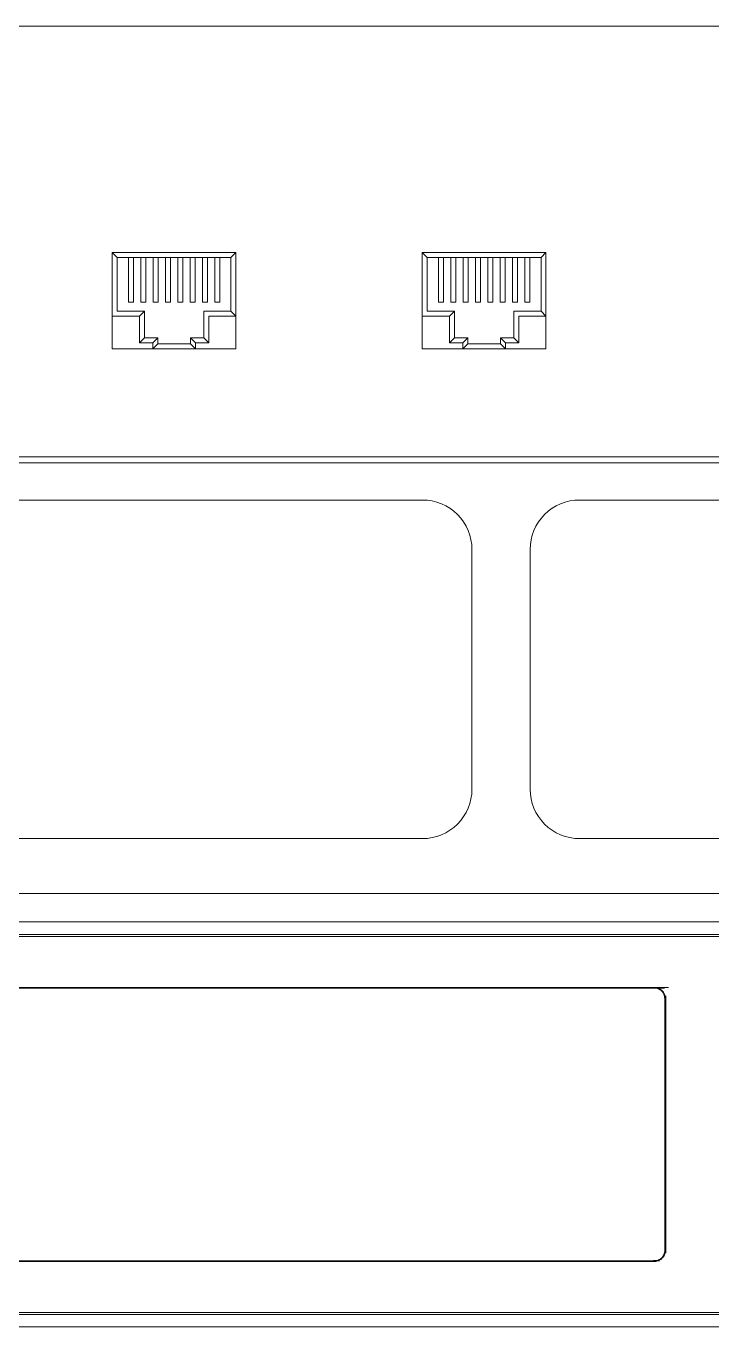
# Model space of a CAD drawing. Header units: millimetres. Extents: x -12727 to 3737, y -1743 to 2772.
# Drawn here: x 694.2 to 763.6, y 813.1 to 944.8 of the extents above; entities that cross this region are included whole.
import ezdxf

# ---------------------------------------------------------------- set-up
doc = ezdxf.new("R2010")
doc.units = ezdxf.units.MM
doc.layers.get('0').update_dxf_attribs({"lineweight": 5})
doc.layers.add('-0', color=7, linetype='Continuous', lineweight=5)

# ---------------------------------------------------------------- blocks, each defined once
blk = doc.blocks.new('ZYXEL  GS1100-24-EU0103F')
at = {"layer": '-0', "color": 253, "lineweight": 15}
for p, q in [((0, 43.61), (482.5, 43.61)), ((482.5, 0), (0, 0))]:
    blk.add_line(p, q, dxfattribs=at)
at = {"layer": '-0', "color": 253, "lineweight": 0}
for p, q in [((352.07, 20.69), (364.57, 20.69)), ((352.07, 20.69), (352.07, 14.24)), ((352.07, 20.69), (352.57, 20.19)), ((352.07, 20.69), (364.57, 20.69)), ((352.07, 10.93), (352.07, 20.69)), ((352.07, 20.68), (352.07, 14.23)), ((352.57, 20.19), (364.07, 20.19)), ((352.57, 20.19), (352.57, 14.74)), ((353.7, 20.19), (353.7, 15.65)), ((354.2, 20.19), (354.2, 15.65)), ((354.95, 20.19), (354.95, 15.65)), ((355.45, 20.19), (355.45, 15.65)), ((356.2, 20.19), (356.2, 15.65)), ((356.7, 20.19), (356.7, 15.65)), ((357.45, 20.19), (357.45, 15.65)), ((357.95, 20.19), (357.95, 15.65)), ((364.57, 20.69), (358.32, 20.69)), ((358.7, 20.19), (358.7, 15.65)), ((359.2, 20.19), (359.2, 15.65)), ((359.95, 20.19), (359.95, 15.65)), ((360.45, 20.19), (360.45, 15.65)), ((361.2, 20.19), (361.2, 15.65)), ((361.7, 20.19), (361.7, 15.65)), ((362.45, 20.19), (362.45, 15.65)), ((362.95, 20.19), (362.95, 15.65)), ((364.57, 20.69), (364.07, 20.19)), ((364.07, 20.19), (364.07, 14.74)), ((364.57, 20.69), (364.57, 14.24)), ((364.57, 20.69), (364.57, 10.93)), ((383.43, 20.69), (395.94, 20.69)), ((383.43, 20.69), (383.43, 14.24)), ((383.43, 20.69), (383.93, 20.19)), ((383.43, 20.69), (395.94, 20.69)), ((383.43, 10.93), (383.43, 20.69)), ((383.43, 20.68), (383.43, 14.23)), ((383.93, 20.19), (395.44, 20.19)), ((383.93, 20.19), (383.93, 14.74)), ((385.06, 20.19), (385.06, 15.65)), ((385.56, 20.19), (385.56, 15.65)), ((386.31, 20.19), (386.31, 15.65)), ((386.81, 20.19), (386.81, 15.65)), ((387.56, 20.19), (387.56, 15.65)), ((388.06, 20.19), (388.06, 15.65)), ((388.81, 20.19), (388.81, 15.65)), ((389.31, 20.19), (389.31, 15.65)), ((395.94, 20.69), (389.68, 20.69)), ((390.06, 20.19), (390.06, 15.65)), ((390.56, 20.19), (390.56, 15.65)), ((391.31, 20.19), (391.31, 15.65)), ((391.81, 20.19), (391.81, 15.65)), ((392.56, 20.19), (392.56, 15.65)), ((393.06, 20.19), (393.06, 15.65)), ((393.81, 20.19), (393.81, 15.65)), ((394.31, 20.19), (394.31, 15.65)), ((395.94, 20.69), (395.44, 20.19)), ((395.44, 20.19), (395.44, 14.74)), ((395.94, 20.69), (395.94, 14.24)), ((395.94, 20.69), (395.94, 10.93)), ((355.32, 14.74), (352.57, 14.74)), ((354.2, 15.65), (353.7, 15.65)), ((355.32, 14.74), (354.82, 14.24)), ((354.95, 15.65), (355.45, 15.65)), ((355.32, 14.74), (355.32, 12.04)), ((356.2, 15.65), (356.7, 15.65)), ((357.45, 15.65), (357.95, 15.65)), ((358.7, 15.65), (359.2, 15.65)), ((359.95, 15.65), (360.45, 15.65)), ((361.2, 15.65), (361.7, 15.65)), ((361.32, 14.74), (364.07, 14.74)), ((361.32, 14.74), (361.32, 12.04)), ((362.45, 15.65), (362.95, 15.65)), ((364.07, 14.74), (364.57, 14.24)), ((386.68, 14.74), (383.93, 14.74)), ((385.56, 15.65), (385.06, 15.65)), ((386.68, 14.74), (386.18, 14.24)), ((386.31, 15.65), (386.81, 15.65)), ((386.68, 14.74), (386.68, 12.04)), ((387.56, 15.65), (388.06, 15.65)), ((388.81, 15.65), (389.31, 15.65)), ((390.06, 15.65), (390.56, 15.65)), ((391.31, 15.65), (391.81, 15.65)), ((392.56, 15.65), (393.06, 15.65)), ((392.68, 14.74), (395.44, 14.74)), ((392.68, 14.74), (392.68, 12.04)), ((393.81, 15.65), (394.31, 15.65)), ((395.44, 14.74), (395.94, 14.24)), ((352.07, 14.24), (354.82, 14.24)), ((354.82, 14.24), (354.82, 11.54)), ((364.57, 14.24), (361.82, 14.24)), ((361.82, 14.24), (361.82, 11.54)), ((383.43, 14.24), (386.18, 14.24)), ((386.18, 14.24), (386.18, 11.54)), ((395.94, 14.24), (393.18, 14.24)), ((393.18, 14.24), (393.18, 11.54)), ((355.32, 12.04), (354.82, 11.54)), ((355.32, 12.04), (356.67, 12.04)), ((356.67, 12.04), (356.17, 11.54)), ((356.67, 12.04), (356.67, 11.43)), ((359.97, 12.04), (360.47, 11.54)), ((361.32, 12.04), (359.97, 12.04)), ((359.97, 12.04), (359.97, 11.43)), ((361.32, 12.04), (361.82, 11.54)), ((386.68, 12.04), (386.18, 11.54)), ((386.68, 12.04), (388.03, 12.04)), ((388.03, 12.04), (387.53, 11.54)), ((388.03, 12.04), (388.03, 11.43)), ((391.33, 12.04), (391.83, 11.54)), ((392.68, 12.04), (391.33, 12.04)), ((391.33, 12.04), (391.33, 11.43)), ((392.68, 12.04), (393.18, 11.54)), ((364.57, 10.93), (352.07, 10.93)), ((354.82, 11.54), (356.17, 11.54)), ((356.17, 11.54), (356.17, 10.93)), ((356.67, 11.43), (356.17, 10.93)), ((356.17, 10.93), (360.47, 10.93)), ((356.67, 11.43), (359.97, 11.43)), ((359.97, 11.43), (360.47, 10.93)), ((361.82, 11.54), (360.47, 11.54)), ((360.47, 11.54), (360.47, 10.93)), ((395.94, 10.93), (383.43, 10.93)), ((386.18, 11.54), (387.53, 11.54)), ((387.53, 11.54), (387.53, 10.93)), ((388.03, 11.43), (387.53, 10.93)), ((387.53, 10.93), (391.83, 10.93)), ((388.03, 11.43), (391.33, 11.43)), ((391.33, 11.43), (391.83, 10.93)), ((393.18, 11.54), (391.83, 11.54)), ((391.83, 11.54), (391.83, 10.93))]:
    blk.add_line(p, q, dxfattribs=at)
blk = doc.blocks.new('ЦМО ГКО-О-2')
at = {"layer": '-0', "color": 253, "lineweight": 15}
for p, q in [((0, 43.61), (482.5, 43.61)), ((482.5, 0), (0, 0))]:
    blk.add_line(p, q, dxfattribs=at)
at = {"color": 253}
for points in [[(339.13, 39.84), (383.17, 39.84, -0.414214), (388.17, 34.84), (388.17, 10.57, -0.414214), (383.17, 5.57), (339.13, 5.57, -0.414214), (334.13, 10.57), (334.13, 34.84, -0.414214)], [(399.06, 39.84), (443.11, 39.84, -0.414214), (448.11, 34.84), (448.11, 10.57, -0.414214), (443.11, 5.57), (399.06, 5.57, -0.414214), (394.06, 10.57), (394.06, 34.84, -0.414214)]]:
    blk.add_lwpolyline(points, format="xyb", close=True, dxfattribs=at)
blk = doc.blocks.new('SENHEIZERew_300_G4-Base')
at = {"layer": '-0', "color": 253, "lineweight": 15, "transparency": 33554687}
for points in [[(2.3, -1.07), (2.09, -1.07, -0.369269), (-0.69, 1.68), (-0.7, 1.93), (-0.7, 36.93), (-0.69, 37.14, -0.369472), (2.05, 39.92), (2.3, 39.93), (208.4, 39.93), (208.62, 39.92, -0.368912), (211.39, 37.18), (211.4, 36.93), (211.4, 1.93), (211.39, 1.71, -0.368809), (208.65, -1.06), (208.4, -1.07), (2.3, -1.07), (2.05, -1.06), (1.9, -1.05, -0.27784), (-0.51, 0.89), (-0.59, 1.13), (-0.59, 1.13)], [(2.3, -1.07), (2.3, 0.2), (2.09, 0.22, -0.337788), (0.59, 1.68), (0.58, 1.93), (0.58, 36.93), (0.59, 37.14, -0.336941), (2.05, 38.63), (2.3, 38.65), (208.4, 38.65), (208.4, 38.45)]]:
    blk.add_lwpolyline(points, format="xyb", dxfattribs=at)
for points in [[(45.05, 33.23), (131.35, 33.23)], [(131.35, 33.23), (131.43, 33.22)], [(132.32, 32.47), (132.35, 32.23), (132.35, 6.63), (132.35, 32.23)], [(132.35, 6.63), (132.35, 6.55)]]:
    blk.add_lwpolyline(points, close=True, dxfattribs=at)
for points in [[(131.25, 33.3), (131.25, 33.28)], [(132.45, 6.78), (132.45, 32.08)], [(132.47, 32.08), (132.45, 32.08)], [(132.47, 6.78), (132.45, 6.78)], [(131.25, 5.56), (131.25, 5.58)]]:
    blk.add_lwpolyline(points, dxfattribs=at)
blk.add_lwpolyline([(132.32, 32.47, 0.319257), (131.43, 33.22, -0.319257)], format="xyb", close=True, dxfattribs=at)
for points, weights, knots in [([(211.4, 1.93), (210.97, 1.93), (210.55, 1.93), (210.13, 1.93), (210.13, 13.59), (210.13, 25.26), (210.13, 36.93), (210.06, 36.93), (209.99, 36.93), (209.93, 36.93), (209.92, 37.01), (209.91, 37.09), (209.91, 37.18), (209.79, 37.88), (209.27, 38.37), (208.56, 38.45), (208.5, 38.45), (208.45, 38.45), (208.4, 38.45), (139.7, 38.45), (71, 38.45), (2.3, 38.45), (2.22, 38.45), (2.13, 38.44), (2.05, 38.44), (1.36, 38.31), (0.86, 37.78), (0.78, 37.08), (0.78, 37.03), (0.78, 36.98), (0.77, 36.93)], [1, 1, 1, 1, 1, 1, 1, 1, 1, 1, 1, 1, 1, 0.863042483014, 0.863042483014, 1, 1, 1, 1, 1, 1, 1, 1, 1, 1, 1, 1, 1, 1, 1, 1], [0, 0, 0, 0, 1, 1, 1, 2, 2, 2, 3, 3, 3, 4, 4, 4, 5.305015, 5.305015, 5.305015, 6.305015, 6.305015, 6.305015, 7.305015, 7.305015, 7.305015, 8.305015, 8.305015, 8.305015, 9.305015, 9.305015, 9.305015, 10.305015, 10.305015, 10.305015, 10.305015]), ([(45.05, 5.63), (73.82, 5.63), (102.58, 5.63), (131.35, 5.63), (131.43, 5.64), (131.51, 5.65), (131.6, 5.66), (131.51, 5.65), (131.43, 5.64), (131.35, 5.63), (131.43, 5.64), (131.51, 5.65), (131.6, 5.66), (132.02, 5.77), (132.31, 6.12), (132.35, 6.55), (132.31, 6.12), (132.02, 5.77), (131.6, 5.66), (132.02, 5.77), (132.31, 6.12), (132.35, 6.55), (132.35, 6.57), (132.35, 6.6), (132.35, 6.63), (132.35, 15.16), (132.35, 23.69), (132.35, 32.23), (132.34, 32.31), (132.33, 32.39), (132.32, 32.47), (132.21, 32.9), (131.87, 33.19), (131.43, 33.22), (131.4, 33.23), (131.38, 33.23), (131.35, 33.23), (102.58, 33.23), (73.82, 33.23), (45.05, 33.23), (44.97, 33.22), (44.89, 33.21), (44.8, 33.2), (44.37, 33.09), (44.09, 32.75), (44.05, 32.3), (44.05, 32.28), (44.05, 32.25), (44.05, 32.23), (44.05, 23.69), (44.05, 15.16), (44.05, 6.63), (44.06, 6.54), (44.07, 6.46), (44.08, 6.38), (44.19, 5.95), (44.53, 5.67), (44.97, 5.63), (45, 5.63), (45.02, 5.63), (45.05, 5.63)], [1, 1, 1, 1, 1, 1, 1, 1, 1, 1, 1, 1, 1, 1, 1, 1, 1, 1, 1, 1, 1, 1, 1, 1, 1, 1, 1, 1, 1, 1, 1, 0.876670629857, 0.876670629857, 1, 1, 1, 1, 1, 1, 1, 1, 1, 1, 0.876776680827, 0.876776680827, 1, 1, 1, 1, 1, 1, 1, 1, 1, 1, 0.876357790312, 0.876357790312, 1, 1, 1, 1], [0, 0, 0, 0, 1, 1, 1, 2, 2, 2, 3, 3, 3, 4, 4, 4, 5, 5, 5, 6, 6, 6, 7, 7, 7, 8, 8, 8, 9, 9, 9, 10, 10, 10, 11.236114, 11.236114, 11.236114, 12.236114, 12.236114, 12.236114, 13.236114, 13.236114, 13.236114, 14.236114, 14.236114, 14.236114, 15.471678, 15.471678, 15.471678, 16.471678, 16.471678, 16.471678, 17.471678, 17.471678, 17.471678, 18.471678, 18.471678, 18.471678, 19.709411, 19.709411, 19.709411, 20.709411, 20.709411, 20.709411, 20.709411]), ([(132.45, 32.08), (132.44, 32.16), (132.43, 32.24), (132.42, 32.33), (132.31, 32.85), (131.92, 33.21), (131.39, 33.27), (131.35, 33.27), (131.3, 33.27), (131.25, 33.28), (102.55, 33.28), (73.85, 33.28), (45.15, 33.28), (45.07, 33.27), (44.98, 33.26), (44.9, 33.25), (44.38, 33.14), (44.02, 32.75), (43.96, 32.22), (43.96, 32.17), (43.95, 32.12), (43.95, 32.08), (43.95, 23.64), (43.95, 15.21), (43.95, 6.78), (43.96, 6.69), (43.97, 6.61), (43.97, 6.53), (44.09, 6.02), (44.49, 5.66), (45.01, 5.58), (45.05, 5.58), (45.1, 5.58), (45.15, 5.58), (45.09, 5.58), (45.04, 5.57), (44.98, 5.57), (44.45, 5.64), (44.06, 6.01), (43.96, 6.53), (43.95, 6.61), (43.94, 6.69), (43.93, 6.78), (43.93, 15.21), (43.93, 23.64), (43.93, 32.08), (43.94, 32.14), (43.94, 32.19), (43.94, 32.25), (44.02, 32.77), (44.38, 33.16), (44.9, 33.27), (44.98, 33.28), (45.07, 33.29), (45.15, 33.3), (73.85, 33.3), (102.55, 33.3), (131.25, 33.3), (131.31, 33.29), (131.36, 33.29), (131.42, 33.29), (131.95, 33.21), (132.33, 32.85), (132.44, 32.33), (132.45, 32.24), (132.46, 32.16), (132.47, 32.08), (132.47, 23.64), (132.47, 15.21), (132.47, 6.78), (132.47, 6.72), (132.46, 6.66), (132.46, 6.61), (132.38, 6.08), (132.02, 5.69), (131.5, 5.58), (131.42, 5.57), (131.33, 5.56), (131.25, 5.56), (102.55, 5.56), (73.85, 5.56), (45.15, 5.56), (73.85, 5.56), (102.55, 5.57), (131.25, 5.58), (131.33, 5.59), (131.42, 5.59), (131.5, 5.6), (132, 5.72), (132.38, 6.12), (132.44, 6.64), (132.44, 6.68), (132.45, 6.73), (132.45, 6.78)], [1, 1, 1, 1, 0.87368572801, 0.87368572801, 1, 1, 1, 1, 1, 1, 1, 1, 1, 1, 0.87302505694, 0.87302505694, 1, 1, 1, 1, 1, 1, 1, 1, 1, 1, 1, 1, 1, 1, 1, 1, 1, 1, 1, 0.87820825884, 0.87820825884, 1, 1, 1, 1, 1, 1, 1, 1, 1, 1, 0.879377246105, 0.879377246105, 1, 1, 1, 1, 1, 1, 1, 1, 1, 1, 0.879966437856, 0.879966437856, 1, 1, 1, 1, 1, 1, 1, 1, 1, 1, 0.879960315311, 0.879960315311, 1, 1, 1, 1, 1, 1, 1, 1, 1, 1, 1, 1, 1, 1, 1, 1, 1, 1, 1], [0, 0, 0, 0, 1, 1, 1, 2.251485, 2.251485, 2.251485, 3.251485, 3.251485, 3.251485, 4.251485, 4.251485, 4.251485, 5.251485, 5.251485, 5.251485, 6.506349, 6.506349, 6.506349, 7.506349, 7.506349, 7.506349, 8.506349, 8.506349, 8.506349, 9.506349, 9.506349, 9.506349, 10.506349, 10.506349, 10.506349, 11.506349, 11.506349, 11.506349, 12.506349, 12.506349, 12.506349, 13.73448, 13.73448, 13.73448, 14.73448, 14.73448, 14.73448, 15.73448, 15.73448, 15.73448, 16.73448, 16.73448, 16.73448, 17.956511, 17.956511, 17.956511, 18.956511, 18.956511, 18.956511, 19.956511, 19.956511, 19.956511, 20.956511, 20.956511, 20.956511, 22.175457, 22.175457, 22.175457, 23.175457, 23.175457, 23.175457, 24.175457, 24.175457, 24.175457, 25.175457, 25.175457, 25.175457, 26.394436, 26.394436, 26.394436, 27.394436, 27.394436, 27.394436, 28.394436, 28.394436, 28.394436, 29.394436, 29.394436, 29.394436, 30.394436, 30.394436, 30.394436, 31.394436, 31.394436, 31.394436, 32.394436, 32.394436, 32.394436, 32.394436])]:
    blk.add_rational_spline(points, weights, degree=3, knots=knots, dxfattribs=at)
for points in [[(2.3, 0.4), (71, 0.4), (139.7, 0.4), (208.4, 0.4), (208.48, 0.41), (208.57, 0.41), (208.65, 0.42), (209.32, 0.52), (209.85, 1.1), (209.92, 1.77), (209.92, 1.82), (209.93, 1.88), (209.93, 1.93)], [(2.3, 0.2), (71, 0.2), (139.7, 0.2), (208.4, 0.2), (208.48, 0.21), (208.57, 0.21), (208.65, 0.22), (209.43, 0.34), (210.01, 0.93), (210.11, 1.72), (210.12, 1.79), (210.12, 1.86), (210.13, 1.93)]]:
    blk.add_open_spline(points, degree=3, knots=[0, 0, 0, 0, 1, 1, 1, 2, 2, 2, 3, 3, 3, 4, 4, 4, 4], dxfattribs=at)

msp = doc.modelspace()

# ---------------------------------------------------------------- block references
at = {"color": 253}
for name, p in [('ZYXEL  GS1100-24-EU0103F', (350.83, 901.16)), ('ЦМО ГКО-О-2', (351.11, 856.96)), ('SENHEIZERew_300_G4-Base', (626.43, 814.17))]:
    msp.add_blockref(name, p, dxfattribs=at)

doc.saveas('drawing.dxf')
